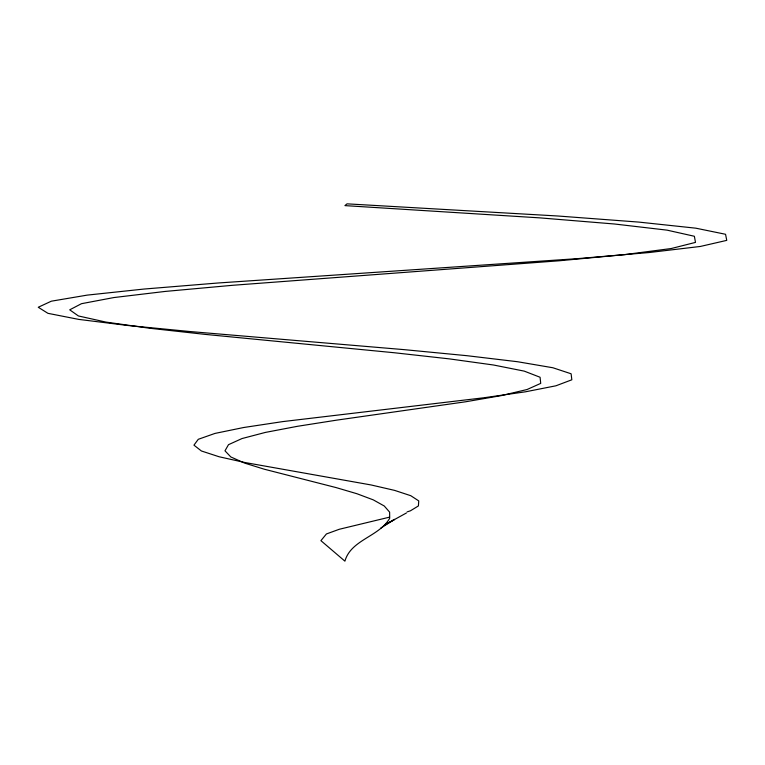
<?xml version="1.0" encoding="UTF-8"?>
<svg xmlns="http://www.w3.org/2000/svg" width="765" height="765" viewBox="0 0 765 765"><rect width="100%" height="100%" fill="white"/><g stroke="black" fill="none" stroke-linecap="round" stroke-linejoin="round"><path stroke-width="1.15" d="M380.769 528.137L394.597 519.378L384.613 524.981L406.464 512.952M407.133 511.9L410.423 510.81L418.407 505.933L418.742 500.893L410.767 495.701L394.597 490.384L371.111 484.962L244.896 462.509L219.125 456.762L201.396 450.977L193.947 445.154L198.278 439.301L214.984 433.42L243.633 427.52L282.754 421.601L483.767 397.781L525.526 391.795L555.926 385.799L571.828 379.794L571.12 373.779L552.885 367.755L517.561 361.73L466.985 355.696L404.293 349.653L189.749 331.513L127.478 325.45L78.757 319.397L47.946 313.334L38.25 307.262L51.332 301.19L87.191 295.118L144.049 289.046L218.446 282.964L577.623 258.637L649.036 252.546L700.281 246.464L726.75 240.373L725.555 234.281L695.815 228.18L638.785 222.089L557.838 215.998L347.023 203.844L344.91 205.613L539.841 217.872L614.505 224.002L667.032 230.141L694.381 236.27L695.481 242.4L671.221 248.529L624.326 254.659L559.091 260.789L232.455 285.307L165.135 291.436L113.794 297.566L81.482 303.695L69.72 309.825L78.403 315.955L105.933 322.084L149.366 328.214L204.724 334.343L394.262 352.742L449.275 358.871L493.492 365.001L524.255 371.13L540.08 377.26L540.712 383.389L527.066 389.519L501.113 395.648L465.636 401.778L336.504 420.167L297.489 426.296L265.35 432.426L241.998 438.555L228.486 444.685L224.987 450.815L230.81 456.944L244.561 463.074L264.288 469.213L336.151 487.601L356.93 493.731L373.263 499.861L384.25 505.99L389.615 512.12L389.701 518.249C379.163 536.734 350.934 539.669 344.91 561.156L320.918 540.654L326.416 533.96L339.306 529.265L389.232 517.226"/></g></svg>
